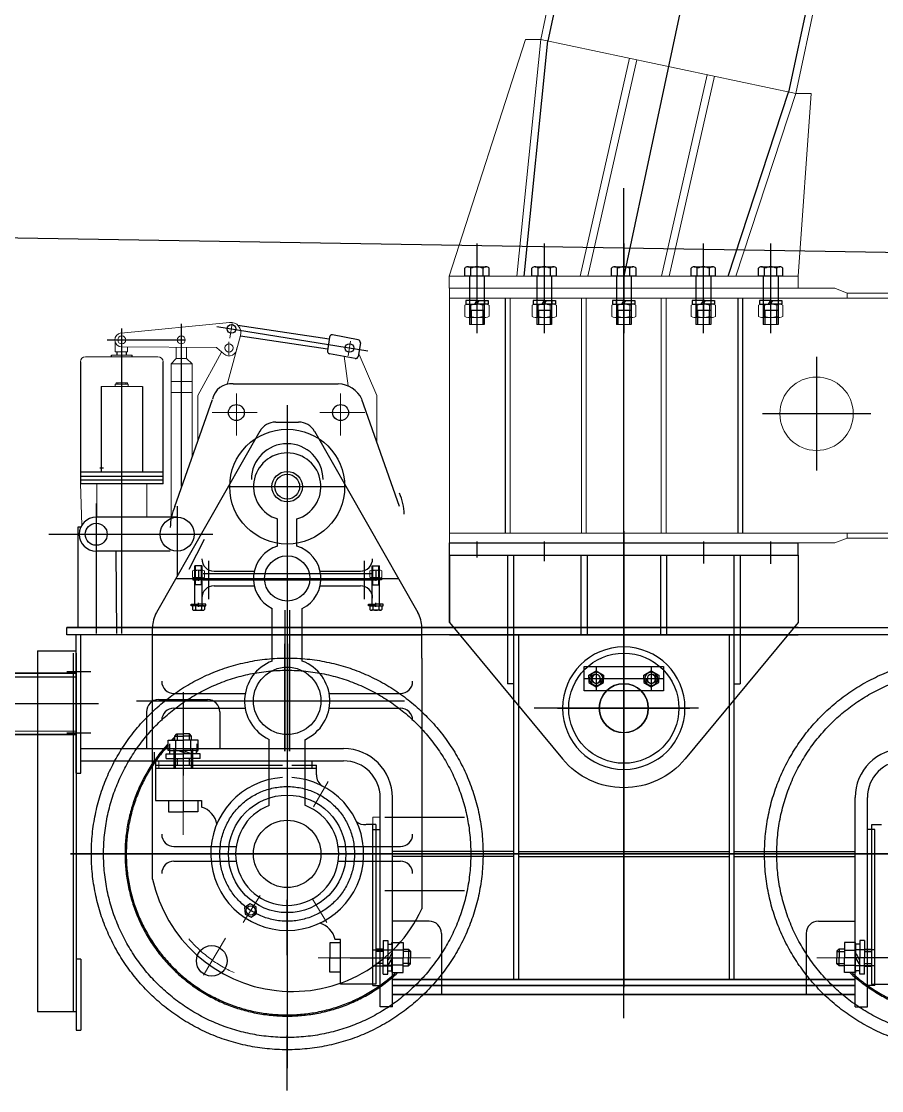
# Model space of a CAD drawing. Extents: x 1767995 to 4174245, y 542814 to 862564.
# Drawn here: x 3076965 to 3078371, y 818361 to 820108 of the extents above; entities that cross this region are included whole.
import ezdxf

# ---------------------------------------------------------------- set-up
doc = ezdxf.new("R2010")
doc.units = 0
doc.header["$LTSCALE"] = 3500
for name, pattern in [('CENTER', [2, 1.25, -0.25, 0.25, -0.25]), ('CENTER2', [1.125, 0.75, -0.125, 0.125, -0.125]), ('DASHDOT', [25.4, 12.7, -6.35, 0, -6.35]), ('DASHED', [0.75, 0.5, -0.25]), ('PHANTOM', [2.5, 1.25, -0.25, 0.25, -0.25, 0.25, -0.25])]:
    doc.linetypes.add(name, pattern=pattern)
for name, color, linetype, lineweight in [('1轮廓实线层', 7, 'Continuous', 30), ('6标注线', 7, 'Continuous', 13), ('CENTER', 1, 'DASHDOT', 15), ('粗实线', 3, 'Continuous', 35)]:
    doc.layers.add(name, color=color, linetype=linetype, lineweight=lineweight)
for name, color, linetype in [('2中心线', 1, 'DASHED'), ('2点划线', 2, 'CENTER2'), ('2细线层', 4, 'Continuous'), ('3中心线层', 1, 'CENTER'), ('4虚线层', 6, 'DASHED'), ('8符号标注层', 31, 'Continuous'), ('9', 7, 'Continuous'), ('9双点划线层', 6, 'PHANTOM'), ('DASH', 3, 'DASHED'), ('dim', 7, 'Continuous'), ('MAINLIN', 7, 'Continuous'), ('PBZ', 7, 'Continuous'), ('PHANTOM', 1, 'PHANTOM'), ('纵_地面线', 30, 'Continuous')]:
    doc.layers.add(name, color=color, linetype=linetype)

# ---------------------------------------------------------------- blocks, each defined once
blk = doc.blocks.new('AA')
for p, q in [((9834.1, -6571.5), (6866.8, -20498.8)), ((10269.6, -6571.5), (7283.5, -20587.4)), ((6841.8, -20498.8), (6717.3, -20885.5)), ((6827.5, -20885.5), (6866.8, -20498.8)), ((6866.8, -20498.8), (6841.8, -20498.8)), ((7283.5, -20587.4), (6866.8, -20498.8)), ((7012, -20529.7), (6931.3, -20885.5)), ((7023.7, -20532.2), (6943.6, -20885.5)), ((7138.6, -20556.6), (7064.1, -20885.5)), ((7150.4, -20559.1), (7076.4, -20885.5)), ((7185.5, -20885.5), (7283.5, -20587.4)), ((7283.5, -20587.4), (7308.5, -20587.4)), ((7308.5, -20587.4), (7287.3, -20885.5)), ((6717.3, -20905.5), (6717.3, -20885.5)), ((6717.3, -20885.5), (7287.3, -20885.5)), ((6717.3, -20885.5), (6827.5, -20885.5)), ((7002.3, -20885.5), (7287.3, -20885.5)), ((7002.3, -20885.5), (7177.3, -20885.5)), ((7287.3, -20885.5), (7287.3, -20905.5)), ((7287.3, -20905.5), (6717.3, -20905.5))]:
    blk.add_line(p, q)
at = {"layer": '3中心线层'}
for p, q in [((10051.9, -6571.5), (7002.3, -20885.5)), ((6762.3, -20832.3), (6762.3, -20978.7)), ((6872.3, -20832.3), (6872.3, -20978.7)), ((7002.3, -20832.3), (7002.3, -20978.7)), ((7132.3, -20832.3), (7132.3, -20978.7)), ((7242.3, -20832.3), (7242.3, -20978.7))]:
    blk.add_line(p, q, dxfattribs=at)
at = {"layer": '4虚线层'}
for p, q in [((9846.4, -6571.5), (6878.5, -20501.3)), ((10257.4, -6571.5), (7271.7, -20584.9)), ((6839.5, -20885.5), (6878.5, -20501.3)), ((7172.9, -20885.5), (7271.7, -20584.9))]:
    blk.add_line(p, q, dxfattribs=at)
blk = doc.blocks.new('AAA')
for p, q in [((3450.8, -24771.8), (4080.8, -24771.8)), ((3450.8, -24771.8), (3450.8, -24787.8)), ((3450.8, -24787.8), (3450.8, -25171.8)), ((12820.8, -24787.8), (3450.8, -24787.8)), ((3541.9, -25171.8), (3541.9, -24787.8)), ((3549.9, -24787.8), (3549.9, -25171.8)), ((3666.6, -24787.8), (3666.6, -25171.8)), ((3674.6, -24787.8), (3674.6, -25171.8)), ((3796.9, -24787.8), (3796.9, -25171.8)), ((3804.9, -24787.8), (3804.9, -25171.8)), ((3921.9, -24787.8), (3921.9, -25171.8)), ((3929.9, -25171.8), (3929.9, -24787.8)), ((4080.8, -24771.8), (4100.8, -24779.8)), ((4100.8, -24779.8), (4100.8, -24787.8)), ((4100.8, -24779.8), (12170.8, -24779.8)), ((3450.8, -25187.8), (3450.8, -25171.8)), ((3450.8, -25171.8), (12820.8, -25171.8)), ((4100.8, -25179.8), (4100.8, -25171.8)), ((3450.8, -25187.8), (4080.8, -25187.8)), ((4080.8, -25187.8), (4100.8, -25179.8)), ((12170.7, -25179.8), (4100.9, -25179.8))]:
    blk.add_line(p, q)
blk.add_circle((4050.8, -24976.7), 60)
at = {"layer": '3中心线层'}
for p, q in [((3735.8, -25319.4), (3735.8, -24608.3)), ((4050.8, -24883.7), (4050.8, -25069.6)), ((4139.3, -24976.7), (3962.2, -24976.7))]:
    blk.add_line(p, q, dxfattribs=at)
at = {"layer": '4虚线层'}
for p, q in [((3541.9, -24787.8), (3541.9, -25171.8)), ((3921.9, -24787.8), (3921.9, -25171.8)), ((3929.9, -24787.8), (3929.9, -25171.8))]:
    blk.add_line(p, q, dxfattribs=at)
blk = doc.blocks.new('*U199')
at = {"layer": '1轮廓实线层'}
for p, q in [((0, 13.1), (-12, 6.2)), ((-12, 6.2), (-12, 0)), ((-12, -6.2), (-12, 0)), ((12, 6.2), (0, 13.1)), ((12, 0), (12, 6.2)), ((12, 0), (12, -6.2)), ((0, -13.1), (-12, -6.2)), ((12, -6.2), (0, -13.1))]:
    blk.add_line(p, q, dxfattribs=at)
blk.add_circle((0, 0), 10.8, dxfattribs=at)
at = {"layer": '3中心线层'}
for p, q in [((-13.7, 0), (14.5, 0)), ((0, 14.7), (0, -14.3))]:
    blk.add_line(p, q, dxfattribs=at)
blk = doc.blocks.new('*U200')
at = {"layer": '1轮廓实线层'}
for p, q in [((0, 13.1), (-12, 6.2)), ((-12, 6.2), (-12, 0)), ((-12, -6.2), (-12, 0)), ((12, 6.2), (0, 13.1)), ((12, 0), (12, 6.2)), ((12, 0), (12, -6.2)), ((0, -13.1), (-12, -6.2)), ((12, -6.2), (0, -13.1))]:
    blk.add_line(p, q, dxfattribs=at)
blk.add_circle((0, 0), 10.8, dxfattribs=at)
at = {"layer": '3中心线层'}
for p, q in [((-13.7, 0), (14.5, 0)), ((0, 14.7), (0, -14.3))]:
    blk.add_line(p, q, dxfattribs=at)
blk = doc.blocks.new('R3R34R')
at = {"layer": '1轮廓实线层'}
blk.add_line((3513.8, 6125.8), (3513.8, 6225.8), dxfattribs=at)
at = {"layer": '3中心线层'}
for p, q in [((3697.9, 6255.8), (3653.6, 6255.8)), ((3477.4, 6175.8), (3906.8, 6175.8)), ((3697.9, 6095.8), (3653.6, 6095.8))]:
    blk.add_line(p, q, dxfattribs=at)
at = {"layer": '4虚线层'}
for p, q in [((3663.8, 6220), (3513.8, 6220)), ((3663.8, 6131.6), (3513.8, 6131.5))]:
    blk.add_line(p, q, dxfattribs=at)
at = {"layer": '9'}
for p, q in [((3728.2, 6244.1), (3716.5, 6255.8)), ((3716.5, 6095.8), (3716.5, 6255.8)), ((3728.2, 6244.1), (3739.9, 6255.8)), ((3739.9, 6095.8), (3739.9, 6255.8)), ((3778.2, 6244.1), (3766.5, 6255.8)), ((3766.5, 6095.8), (3766.5, 6255.8)), ((3778.2, 6244.1), (3789.9, 6255.8)), ((3789.9, 6095.8), (3789.9, 6255.8)), ((3828.2, 6244.1), (3816.5, 6255.8)), ((3816.5, 6095.8), (3816.5, 6255.8)), ((3828.2, 6244.1), (3839.9, 6255.8)), ((3839.9, 6095.8), (3839.9, 6255.8)), ((3876.8, 6095.8), (3876.8, 6255.8)), ((3728.2, 6107.5), (3728.2, 6244.1)), ((3778.2, 6107.5), (3778.2, 6244.1)), ((3828.2, 6107.5), (3828.2, 6244.1)), ((3728.2, 6107.5), (3716.5, 6095.8)), ((3728.2, 6107.5), (3739.9, 6095.8)), ((3778.2, 6107.5), (3766.5, 6095.8)), ((3778.2, 6107.5), (3789.9, 6095.8)), ((3828.2, 6107.5), (3816.5, 6095.8)), ((3828.2, 6107.5), (3839.9, 6095.8))]:
    blk.add_line(p, q, dxfattribs=at)
for centre in [(3879.8, 6243.8), (3879.8, 6209.8), (3879.8, 6175.8), (3879.8, 6141.8), (3879.8, 6107.8)]:
    blk.add_arc(centre, 8, 270, 90, dxfattribs=at)
at = {"layer": '粗实线'}
for p, q in [((3687.8, 6275.8), (3663.8, 6275.8)), ((3663.8, 6075.8), (3663.8, 6275.8)), ((3675.8, 6075.8), (3675.8, 6275.8)), ((3687.8, 6075.8), (3687.8, 6275.8)), ((3687.8, 6255.8), (3716.5, 6255.8)), ((3739.9, 6255.8), (3766.5, 6255.8)), ((3789.9, 6255.8), (3816.5, 6255.8)), ((3839.9, 6255.8), (3876.8, 6255.8)), ((3879.8, 6252.8), (3876.8, 6255.8)), ((3879.8, 6098.8), (3879.8, 6252.8)), ((3513.8, 6225.8), (3663.8, 6225.8)), ((3513.8, 6125.8), (3663.8, 6125.8)), ((3879.8, 6098.8), (3876.8, 6095.8)), ((3687.8, 6095.8), (3716.5, 6095.8)), ((3739.9, 6095.8), (3766.5, 6095.8)), ((3789.9, 6095.8), (3816.5, 6095.8)), ((3839.9, 6095.8), (3876.8, 6095.8)), ((3687.8, 6075.8), (3663.8, 6075.8))]:
    blk.add_line(p, q, dxfattribs=at)
blk = doc.blocks.new('45TG54T')
for p, q in [((7658, 8504.1), (5954, 8504.1)), ((6310, 8504.1), (6310, 8318.1)), ((6318, 8504.1), (6318, 8318.1)), ((7410, 8504.1), (7410, 8318.1)), ((7418, 8504.1), (7418, 8318.1)), ((6104, 8398.1), (6184, 8398.1)), ((7624, 8398.1), (7544, 8398.1)), ((6084, 8378.1), (6084, 8318.1)), ((6204, 8378.1), (6204, 8318.1)), ((7524, 8378.1), (7524, 8318.1)), ((7644, 8378.1), (7644, 8318.1)), ((5977, 8318.1), (6406, 8318.1)), ((7658, 8318.1), (7322, 8318.1)), ((5977, 8298.1), (6406, 8298.1)), ((6354, 8298.1), (6354, 8286.1)), ((7658, 8298.1), (7322, 8298.1)), ((7374, 8298.1), (7374, 8286.1)), ((6099, 8286.1), (6354, 8286.1)), ((7629, 8286.1), (7374, 8286.1)), ((5969, 8278.1), (5977, 8278.1)), ((7674, 8278.1), (7658, 8278.1)), ((6466, 7896.1), (6466, 8238.1)), ((6486, 7896.1), (6486, 8238.1)), ((7242, 7896.1), (7242, 8238.1)), ((7262, 7896.1), (7262, 8238.1)), ((6454, 7931.1), (6454, 8186.1)), ((6454, 8186.1), (6466, 8186.1)), ((7274, 8186.1), (7262, 8186.1)), ((7274, 7931.1), (7274, 8186.1)), ((6546, 8036.1), (6486, 8036.1)), ((7044, 8049.1), (7044, 8041.1)), ((7182, 8036.1), (7242, 8036.1)), ((6566, 8016.1), (6566, 7916.1)), ((7162, 8016.1), (7162, 7916.1)), ((6454, 7931.1), (6466, 7931.1)), ((7274, 7931.1), (7262, 7931.1)), ((6486, 7896.1), (6466, 7896.1)), ((7242, 7896.1), (7262, 7896.1))]:
    blk.add_line(p, q)
for centre, radius, start, end in [((6104, 8378.1), 20, 90, 180), ((6184, 8378.1), 20, 0, 90), ((7544, 8378.1), 20, 90, 180), ((7624, 8378.1), 20, 0, 90), ((6406, 8238.1), 80, 0, 90), ((7322, 8238.1), 80, 90, 180), ((6406, 8238.1), 60, 0, 90), ((7322, 8238.1), 60, 90, 180), ((6546, 8016.1), 20, 0, 90), ((7182, 8016.1), 20, 90, 180)]:
    blk.add_arc(centre, radius, start, end)
at = {"layer": '1轮廓实线层'}
for p, q in [((7658, 8606.1), (7674, 8606.1)), ((5954, 8504.1), (5954, 8516.1)), ((6099, 8298.1), (6099, 8286.1)), ((6354, 8298.1), (6354, 8286.1)), ((7374, 8298.1), (7374, 8286.1)), ((7629, 8298.1), (7629, 8286.1)), ((6486, 7916.1), (7242, 7916.1))]:
    blk.add_line(p, q, dxfattribs=at)
for radius in [90, 40]:
    blk.add_circle((6864, 8384.1), radius, dxfattribs=at)
at = {"layer": '2中心线', "linetype": 'DASHED', "ltscale": 0.5}
for p, q in [((6144, 8409.9), (6144, 8274.3)), ((7584, 8410.4), (7584, 8274.3)), ((6417.1, 7976.1), (6503.9, 7976.1)), ((7310.8, 7976.1), (7224, 7976.1))]:
    blk.add_line(p, q, dxfattribs=at)
at = {"layer": '3中心线层'}
for p, q in [((6864, 7877.5), (6864, 8595.5)), ((7686.1, 8571.1), (7643.9, 8571.1)), ((6314, 8544.1), (6314, 7795.8)), ((7414, 8541.6), (7414, 7795.8)), ((7678.4, 8471.1), (7650.6, 8471.1)), ((5959.7, 8146.1), (7768.2, 8146.1))]:
    blk.add_line(p, q, dxfattribs=at)
at = {"layer": '3中心线层', "color": 0, "linetype": 'ByBlock'}
for p, q in [((7538, 8536.1), (7648, 8596.1)), ((7658, 8596.1), (7648, 8596.1)), ((7538, 8516.1), (7538, 8536.1))]:
    blk.add_line(p, q, dxfattribs=at)
at = {"layer": '3中心线层', "ltscale": 0.5}
blk.add_line((6755.9, 8384.1), (6972, 8384.1), dxfattribs=at)
at = {"layer": '4虚线层', "ltscale": 0.5}
for p, q in [((6684, 8504.1), (6684, 7941.1)), ((6692, 8504.1), (6692, 7941.1)), ((7036, 8504.1), (7036, 7941.1)), ((7044, 8504.1), (7044, 7941.1)), ((7568.5, 8318.1), (7568.5, 8286.1)), ((7599.5, 8318.1), (7599.5, 8286.1)), ((6692, 8150.1), (7036, 8150.1)), ((6692, 8142.1), (7036, 8142.1)), ((6454, 7989.1), (6486, 7989.1)), ((7274, 7989.1), (7242, 7989.1)), ((6454, 7963.1), (6486, 7963.1)), ((7274, 7963.1), (7242, 7963.1)), ((6486, 7941.1), (7242, 7941.1)), ((6486, 7931.1), (7242, 7931.1))]:
    blk.add_line(p, q, dxfattribs=at)
at = {"layer": '4虚线层'}
for p, q in [((6128.5, 8318.1), (6128.5, 8286.1)), ((6159.5, 8318.1), (6159.5, 8286.1))]:
    blk.add_line(p, q, dxfattribs=at)
at = {"layer": '9双点划线层'}
for centre, radius in [((6314, 8146.1), 320), ((7414, 8146.1), 320), ((6314, 8146.1), 300), ((7414, 8146.1), 300)]:
    blk.add_circle(centre, radius, dxfattribs=at)
at = {"layer": 'PBZ', "linetype": 'Continuous'}
for p, q in [((7658, 8278.1), (7658, 8606.1)), ((7674, 8278.1), (7674, 8606.1)), ((5954, 8516.1), (7658, 8516.1)), ((5969, 8278.1), (5969, 8504.1)), ((5977, 8278.1), (5977, 8504.1)), ((6684, 8150.1), (6486, 8150.1)), ((6684, 8142.1), (6486, 8142.1)), ((7044, 8150.1), (7242, 8150.1)), ((7044, 8142.1), (7242, 8142.1))]:
    blk.add_line(p, q, dxfattribs=at)
blk = doc.blocks.new('4TR3T')
at = {"layer": '1轮廓实线层'}
for p, q in [((-1598, 6920.1), (-2168, 6920.1)), ((-1598, 6900.1), (-2168, 6900.1)), ((-1598, 6900.1), (-1598, 6790.1)), ((-2168, 6790.1), (-1983.1, 6567.1)), ((-1598, 6790.1), (-1782.9, 6567.1)), ((-1943, 6770.1), (-1953, 6770.1)), ((-1823, 6770.1), (-1813, 6770.1)), ((-2063, 6690.1), (-2073, 6690.1)), ((-1703, 6690.1), (-1693, 6690.1))]:
    blk.add_line(p, q, dxfattribs=at)
for centre, radius in [((-1883, 6650.1), 100), ((-1928, 6698.1), 7), ((-1838, 6698.1), 7)]:
    blk.add_circle(centre, radius, dxfattribs=at)
blk.add_arc((-1883, 6650.1), 130, 219.6706, 320.3294, dxfattribs=at)
at = {"layer": '2细线层'}
for centre, start, end in [((-1928, 6698.1), 90, 0), ((-1838, 6698.1), 180, 90)]:
    blk.add_arc(centre, 8, start, end, dxfattribs=at)
at = {"layer": '3中心线层'}
for p, q in [((-1883, 6939.5), (-1883, 6508.5)), ((-2123, 6922.6), (-2123, 6886)), ((-2013, 6922.6), (-2013, 6886.5)), ((-1753, 6922.6), (-1753, 6890.1)), ((-1643, 6922.6), (-1643, 6896.1)), ((-1928, 6712.1), (-1928, 6684.1)), ((-1838, 6712.1), (-1838, 6684.1)), ((-1942, 6698.1), (-1914, 6698.1)), ((-1852, 6698.1), (-1824, 6698.1)), ((-2005.2, 6650.1), (-1736.6, 6650.1))]:
    blk.add_line(p, q, dxfattribs=at)
at = {"layer": 'PBZ', "linetype": 'Continuous'}
for p, q in [((-2168, 6900.1), (-2168, 6920.1)), ((-1598, 6790.1), (-1598, 6920.1)), ((-2168, 6900.1), (-2168, 6790.1)), ((-2073, 6900.1), (-2073, 6690.1)), ((-2063, 6900.1), (-2063, 6690.1)), ((-1953, 6900.1), (-1953, 6770.1)), ((-1943, 6900.1), (-1943, 6770.1)), ((-1823, 6900.1), (-1823, 6770.1)), ((-1813, 6900.1), (-1813, 6770.1)), ((-1703, 6900.1), (-1703, 6690.1)), ((-1693, 6900.1), (-1693, 6690.1))]:
    blk.add_line(p, q, dxfattribs=at)
blk.add_circle((-1883, 6650.1), 40, dxfattribs=at)
blk = doc.blocks.new('A$C8d28a030')
for p, q in [((110.6, 620.4), (110.6, 602.2)), ((112.1, 628), (112.1, 625)), ((145.2, 622), (115.6, 622)), ((120.5, 620.4), (120.5, 602.2)), ((140.3, 620.4), (140.3, 602.2)), ((150.2, 602.2), (150.2, 620.4)), ((220.6, 620.4), (220.6, 602.2)), ((222.1, 628), (222.1, 625)), ((255.2, 622), (225.6, 622)), ((230.5, 620.4), (230.5, 602.2)), ((250.3, 620.4), (250.3, 602.2)), ((260.2, 602.2), (260.2, 620.4)), ((350.6, 620.4), (350.6, 602.2)), ((352.1, 628), (352.1, 625)), ((385.2, 622), (355.6, 622)), ((360.5, 620.4), (360.5, 602.2)), ((380.3, 620.4), (380.3, 602.2)), ((390.2, 602.2), (390.2, 620.4)), ((480.6, 620.4), (480.6, 602.2)), ((482.1, 628), (482.1, 625)), ((515.2, 622), (485.6, 622)), ((490.5, 620.4), (490.5, 602.2)), ((510.3, 620.4), (510.3, 602.2)), ((520.2, 602.2), (520.2, 620.4)), ((590.6, 620.4), (590.6, 602.2)), ((592.1, 628), (592.1, 625)), ((625.2, 622), (595.6, 622)), ((600.5, 620.4), (600.5, 602.2)), ((620.3, 620.4), (620.3, 602.2)), ((630.2, 602.2), (630.2, 620.4)), ((115.6, 600.5), (145.2, 600.5)), ((225.6, 600.5), (255.2, 600.5)), ((355.6, 600.5), (385.2, 600.5)), ((485.6, 600.5), (515.2, 600.5)), ((595.6, 600.5), (625.2, 600.5)), ((-451.1, 575), (-273.8, 592.4)), ((118.4, 589), (142.4, 589)), ((228.4, 589), (252.4, 589)), ((358.4, 589), (382.4, 589)), ((488.4, 589), (512.4, 589)), ((598.4, 589), (622.4, 589)), ((-460.8, 560.4), (-460.8, 544.4)), ((-255.8, 570.7), (-277.7, 491)), ((-460.8, 544.4), (-440.5, 544.4)), ((-450, 552.3), (-295.9, 551.2)), ((-440.5, 544.4), (-440.5, 552.2)), ((-361.2, 551.8), (-361.2, 533.3)), ((-344.3, 551.7), (-344.3, 533.3)), ((-325.8, 473.1), (-286.8, 543.9)), ((-283.1, 540.8), (-294.8, 550.8)), ((-509, 536.1), (-390.8, 536.1)), ((-466.8, 538.9), (-433, 538.9)), ((-361.2, 533.3), (-369.4, 524.9)), ((-369.4, 524.9), (-335, 524.9)), ((-369.4, 524.9), (-369.4, 271.3)), ((-361.2, 533.3), (-344.3, 533.3)), ((-344.3, 533.3), (-335, 524.9)), ((-335, 524.9), (-335, 371.8)), ((-86.4, 537.4), (-80.2, 488.5)), ((-33.4, 473.1), (-62.2, 540.1)), ((-460.7, 491.2), (-449.9, 491.2)), ((-460.7, 487.4), (-460.7, 491.2)), ((-459.1, 491.2), (-459.1, 493.8)), ((-459.1, 493.8), (-449.9, 493.8)), ((-456.4, 493.8), (-456.4, 491.2)), ((-440.8, 493.8), (-449.9, 493.8)), ((-439.2, 491.2), (-449.9, 491.2)), ((-443.4, 493.8), (-443.4, 491.2)), ((-440.8, 491.2), (-440.8, 493.8)), ((-439.2, 487.4), (-439.2, 491.2)), ((-369.4, 495.8), (-335, 495.8)), ((-483.5, 487.4), (-449.9, 487.4)), ((-416.3, 487.4), (-449.9, 487.4)), ((-369.4, 477.7), (-335, 477.7)), ((-325.8, 397.9), (-325.8, 473.1)), ((-33.4, 397.9), (-33.4, 473.1)), ((-517.5, 329.4), (-515, 261.2)), ((-490.9, 329.4), (-490.9, 273.9)), ((-408.9, 329.4), (-408.9, 273.9)), ((-334.5, 176.2), (-334.5, 186.5)), ((-332.1, 187.4), (-317.2, 187.4)), ((-317.2, 175.2), (-332.1, 175.2)), ((-329.6, 186.5), (-329.6, 176.2)), ((-319.7, 186.5), (-319.7, 176.2)), ((-314.7, 186.5), (-314.7, 176.2)), ((-44.5, 186.5), (-44.5, 176.2)), ((-27.2, 187.4), (-42.1, 187.4)), ((-42.1, 175.2), (-27.2, 175.2)), ((-39.6, 186.5), (-39.6, 176.2)), ((-29.7, 186.5), (-29.7, 176.2)), ((-24.7, 176.2), (-24.7, 186.5)), ((-539.6, 82), (-399.6, 82)), ((40.4, 82), (85.4, 82)), ((-389.6, -124), (-389.6, -136)), ((-524.6, -144), (-516.6, -144)), ((768.4, -526), (768.4, -188)), ((-39.6, -486), (-39.6, -216)), ((-39.6, -216), (-27.6, -216)), ((752.4, -526), (768.4, -526))]:
    blk.add_line(p, q)
for centre, radius in [((-449.9, 563.7), 6.57), ((-352.7, 563.7), 6.57), ((-274.7, 550.6), 6.76)]:
    blk.add_circle(centre, radius)
for centre, radius, start, end in [((115.6, 613.7), 8.38, 53.8705, 126.1295), ((130.4, 590.9), 31.1, 71.475, 108.525), ((145.2, 613.7), 8.38, 53.8705, 126.1295), ((225.6, 613.7), 8.38, 53.8705, 126.1295), ((240.4, 590.9), 31.1, 71.475, 108.525), ((255.2, 613.7), 8.38, 53.8705, 126.1295), ((355.6, 613.7), 8.38, 53.8705, 126.1295), ((370.4, 590.9), 31.1, 71.475, 108.525), ((385.2, 613.7), 8.38, 53.8705, 126.1295), ((485.6, 613.7), 8.38, 53.8705, 126.1295), ((500.4, 590.9), 31.1, 71.475, 108.525), ((515.2, 613.7), 8.38, 53.8705, 126.1295), ((595.6, 613.7), 8.38, 53.8705, 126.1295), ((610.4, 590.9), 31.1, 71.475, 108.525), ((625.2, 613.7), 8.38, 53.8705, 126.1295), ((115.6, 608.9), 8.38, 233.8705, 306.1295), ((130.4, 631.7), 31.1, 251.475, 288.525), ((145.2, 608.9), 8.38, 233.8705, 306.1295), ((225.6, 608.9), 8.38, 233.8705, 306.1295), ((240.4, 631.7), 31.1, 251.475, 288.525), ((255.2, 608.9), 8.38, 233.8705, 306.1295), ((355.6, 608.9), 8.38, 233.8705, 306.1295), ((370.4, 631.7), 31.1, 251.475, 288.525), ((385.2, 608.9), 8.38, 233.8705, 306.1295), ((485.6, 608.9), 8.38, 233.8705, 306.1295), ((500.4, 631.7), 31.1, 251.475, 288.525), ((515.2, 608.9), 8.38, 233.8705, 306.1295), ((595.6, 608.9), 8.38, 233.8705, 306.1295), ((610.4, 631.7), 31.1, 251.475, 288.525), ((625.2, 608.9), 8.38, 233.8705, 306.1295), ((-272, 575.6), 16.9, 343.1729, 96.0807), ((-449.9, 563.7), 11.4, 96.0807, 269.566), ((-295.9, 549.5), 1.69, 49.3587, 89.566), ((-274.7, 550.6), 12.9, 229.3587, 1.0982), ((-509, 527.7), 8.45, 90, 180), ((-390.8, 527.7), 8.45, 0, 90), ((-332.1, 183.6), 3.82, 49.5155, 130.4845), ((-332.1, 179.1), 3.82, 229.5155, 310.4845), ((-324.6, 173.5), 13.9, 69.1059, 110.8941), ((-324.6, 189.2), 13.9, 249.1059, 290.8941), ((-317.2, 183.6), 3.82, 49.5155, 130.4845), ((-317.2, 179.1), 3.82, 229.5155, 310.4845), ((-42.1, 183.6), 3.82, 49.5155, 130.4845), ((-42.1, 179.1), 3.82, 229.5155, 310.4845), ((-34.6, 173.5), 13.9, 69.1059, 110.8941), ((-34.6, 189.2), 13.9, 249.1059, 290.8941), ((-27.2, 183.6), 3.82, 49.5155, 130.4845), ((-27.2, 179.1), 3.82, 229.5155, 310.4845)]:
    blk.add_arc(centre, radius, start, end)
at = {"layer": '1轮廓实线层'}
for p, q in [((115.4, 683), (130.4, 683)), ((130.4, 683), (145.4, 683)), ((225.4, 683), (240.4, 683)), ((240.4, 683), (255.4, 683)), ((355.4, 683), (370.4, 683)), ((370.4, 683), (385.4, 683)), ((485.4, 683), (500.4, 683)), ((500.4, 683), (515.4, 683)), ((595.4, 683), (610.4, 683)), ((610.4, 683), (625.4, 683)), ((110.4, 668), (110.4, 680.8)), ((150.4, 668), (110.4, 668)), ((118.4, 668), (118.4, 589)), ((120.4, 668), (120.4, 680.8)), ((140.4, 668), (140.4, 680.8)), ((142.4, 668), (142.4, 589)), ((150.4, 668), (150.4, 680.8)), ((220.4, 668), (220.4, 680.8)), ((260.4, 668), (220.4, 668)), ((228.4, 668), (228.4, 589)), ((230.4, 668), (230.4, 680.8)), ((250.4, 668), (250.4, 680.8)), ((252.4, 668), (252.4, 589)), ((260.4, 668), (260.4, 680.8)), ((350.4, 668), (350.4, 680.8)), ((390.4, 668), (350.4, 668)), ((358.4, 668), (358.4, 589)), ((360.4, 668), (360.4, 680.8)), ((380.4, 668), (380.4, 680.8)), ((382.4, 668), (382.4, 589)), ((390.4, 668), (390.4, 680.8)), ((480.4, 668), (480.4, 680.8)), ((520.4, 668), (480.4, 668)), ((488.4, 668), (488.4, 589)), ((490.4, 668), (490.4, 680.8)), ((510.4, 668), (510.4, 680.8)), ((512.4, 668), (512.4, 589)), ((520.4, 668), (520.4, 680.8)), ((590.4, 668), (590.4, 680.8)), ((630.4, 668), (590.4, 668)), ((598.4, 668), (598.4, 589)), ((600.4, 668), (600.4, 680.8)), ((620.4, 668), (620.4, 680.8)), ((622.4, 668), (622.4, 589)), ((630.4, 668), (630.4, 680.8)), ((112.1, 628), (112.1, 622)), ((130.4, 628), (112.1, 628)), ((112.1, 622), (130.1, 622)), ((142.4, 612), (118.4, 612)), ((130.4, 628), (126.5, 622)), ((130.1, 622), (134, 628)), ((148.6, 622), (130.1, 622)), ((130.4, 628), (148.6, 628)), ((148.6, 628), (148.6, 622)), ((222.1, 628), (222.1, 622)), ((240.4, 628), (222.1, 628)), ((222.1, 622), (240.1, 622)), ((252.4, 612), (228.4, 612)), ((240.4, 628), (236.5, 622)), ((240.1, 622), (244, 628)), ((258.6, 622), (240.1, 622)), ((240.4, 628), (258.6, 628)), ((258.6, 628), (258.6, 622)), ((352.1, 628), (352.1, 622)), ((370.4, 628), (352.1, 628)), ((352.1, 622), (370.1, 622)), ((382.4, 612), (358.4, 612)), ((370.4, 628), (366.5, 622)), ((370.1, 622), (374, 628)), ((388.6, 622), (370.1, 622)), ((370.4, 628), (388.6, 628)), ((388.6, 628), (388.6, 622)), ((482.1, 628), (482.1, 622)), ((500.4, 628), (482.1, 628)), ((482.1, 622), (500.1, 622)), ((512.4, 612), (488.4, 612)), ((500.4, 628), (496.5, 622)), ((500.1, 622), (504, 628)), ((518.6, 622), (500.1, 622)), ((500.4, 628), (518.6, 628)), ((518.6, 628), (518.6, 622)), ((592.1, 628), (592.1, 622)), ((610.4, 628), (592.1, 628)), ((592.1, 622), (610.1, 622)), ((622.4, 612), (598.4, 612)), ((610.4, 628), (606.5, 622)), ((610.1, 622), (614, 628)), ((628.6, 622), (610.1, 622)), ((610.4, 628), (628.6, 628)), ((628.6, 628), (628.6, 622)), ((-198.3, 429.5), (-161, 429.5)), ((-224.3, 414.4), (-393.1, 118.4)), ((-134.9, 414.4), (33.8, 118.4)), ((-195.2, 226.9), (-195.2, 271.2)), ((-164, 226.9), (-164, 271.2)), ((-339.6, 189), (-314.8, 238.4)), ((-330.6, 129.5), (-330.6, 194.5)), ((-318.6, 194.5), (-330.6, 194.5)), ((-318.6, 129.5), (-318.6, 194.5)), ((-40.6, 129.5), (-40.6, 194.5)), ((-40.6, 194.5), (-28.6, 194.5)), ((-28.6, 129.5), (-28.6, 194.5)), ((-334, 175.2), (-334, 172)), ((-324.6, 175.2), (-334, 175.2)), ((-324.6, 172), (-326.5, 175.2)), ((-324.6, 175.2), (-322.8, 172)), ((-324.6, 175.2), (-315.3, 175.2)), ((-317.1, 182), (-42.1, 182)), ((-315.3, 175.2), (-315.3, 172)), ((-299.2, 186), (-233.4, 186)), ((-125.8, 186), (-60, 186)), ((-44, 175.2), (-44, 172)), ((-34.6, 175.2), (-44, 175.2)), ((-34.6, 175.2), (-36.5, 172)), ((-34.6, 172), (-32.8, 175.2)), ((-34.6, 175.2), (-25.3, 175.2)), ((-25.3, 175.2), (-25.3, 172)), ((-334, 172), (-324.6, 172)), ((-318.6, 163.5), (-330.6, 163.5)), ((-315.3, 172), (-324.6, 172)), ((-317.1, 172), (-42.1, 172)), ((-299.2, 162), (-233.4, 162)), ((-125.8, 162), (-60, 162)), ((-44, 172), (-34.6, 172)), ((-40.6, 163.5), (-28.6, 163.5)), ((-25.3, 172), (-34.6, 172)), ((-336.6, 132), (-324.6, 132)), ((-336.6, 129.5), (-336.6, 132)), ((-324.6, 129.5), (-336.6, 129.5)), ((-334.5, 129.5), (-334.5, 123.2)), ((-314.7, 129.5), (-334.5, 129.5)), ((-329.6, 129.5), (-329.6, 123.2)), ((-312.6, 132), (-324.6, 132)), ((-324.6, 129.5), (-312.6, 129.5)), ((-319.7, 129.5), (-319.7, 123.2)), ((-314.7, 129.5), (-314.7, 123.2)), ((-312.6, 129.5), (-312.6, 132)), ((-204.3, 39.1), (-204.3, 124.8)), ((-154.9, 39.1), (-154.9, 124.8)), ((-46.6, 129.5), (-46.6, 132)), ((-46.6, 132), (-34.6, 132)), ((-34.6, 129.5), (-46.6, 129.5)), ((-44.5, 129.5), (-24.7, 129.5)), ((-44.5, 129.5), (-44.5, 123.2)), ((-39.6, 129.5), (-39.6, 123.2)), ((-22.6, 132), (-34.6, 132)), ((-34.6, 129.5), (-22.6, 129.5)), ((-29.7, 129.5), (-29.7, 123.2)), ((-24.7, 129.5), (-24.7, 123.2)), ((-22.6, 129.5), (-22.6, 132)), ((-332.1, 122), (-324.6, 122)), ((-324.6, 122), (-317.2, 122)), ((-34.6, 122), (-42.1, 122)), ((-27.2, 122), (-34.6, 122)), ((-399.6, -317.5), (-399.6, 93.7)), ((40.4, 44), (40.4, 93.7)), ((40.4, 44), (40.4, -366)), ((305.4, -9.8), (305.4, 30.2)), ((305.4, 30.2), (435.4, 30.2)), ((435.4, 30.2), (435.4, -9.8)), ((-364.6, -14), (-248.2, -14)), ((-111, -14), (5.4, -14)), ((435.4, -9.8), (305.4, -9.8)), ((-364.6, -38), (-248.2, -38)), ((-111, -38), (5.4, -38)), ((-209.3, -197.2), (-209.3, -88.9)), ((-150, -197.2), (-150, -88.9)), ((-364.6, -264), (-262.9, -264)), ((-96.3, -264), (5.4, -264)), ((-364.6, -288), (-262.9, -288)), ((-96.3, -288), (5.4, -288)), ((-516.6, -448), (-524.6, -448)), ((748.4, -506), (-7.6, -506))]:
    blk.add_line(p, q, dxfattribs=at)
for centre, radius in [((-179.6, 324), 93.9), ((-179.6, 324), 24.9), ((-179.6, 324), 20.3), ((-179.6, 174), 37), ((-179.6, -26), 55.1), ((-179.6, -276), 55.1)]:
    blk.add_circle(centre, radius, dxfattribs=at)
for centre, radius, start, end in [((115.4, 676.4), 6.68, 41.5231, 138.4769), ((130.4, 659.7), 23.3, 64.627, 115.373), ((145.4, 676.4), 6.68, 41.5231, 138.4769), ((225.4, 676.4), 6.68, 41.5231, 138.4769), ((240.4, 659.7), 23.3, 64.627, 115.373), ((255.4, 676.4), 6.68, 41.5231, 138.4769), ((355.4, 676.4), 6.68, 41.5231, 138.4769), ((370.4, 659.7), 23.3, 64.627, 115.373), ((385.4, 676.4), 6.68, 41.5231, 138.4769), ((485.4, 676.4), 6.68, 41.5231, 138.4769), ((500.4, 659.7), 23.3, 64.627, 115.373), ((515.4, 676.4), 6.68, 41.5231, 138.4769), ((595.4, 676.4), 6.68, 41.5231, 138.4769), ((610.4, 659.7), 23.3, 64.627, 115.373), ((625.4, 676.4), 6.68, 41.5231, 138.4769), ((-198.3, 399.5), 30, 90, 150.3115), ((-161, 399.5), 30, 29.6885, 90), ((-179.6, 324), 55.1, 286.4631, 253.5369), ((-179.6, 174), 55.1, 106.4631, 243.3744), ((-179.6, 174), 55.1, 296.6256, 73.5369), ((-299.2, 206), 20, 180, 270), ((-60, 206), 20, 270, 0), ((-299.2, 142), 20, 90, 180), ((-60, 142), 20, 0, 90), ((-332.1, 125.3), 3.3, 221.2209, 318.7791), ((-324.6, 133.6), 11.5, 244.4539, 295.5461), ((-317.2, 125.3), 3.3, 221.2209, 318.7791), ((-42.1, 125.3), 3.3, 221.2209, 318.7791), ((-34.6, 133.6), 11.5, 244.4539, 295.5461), ((-27.2, 125.3), 3.3, 221.2209, 318.7791), ((-349.6, 93.7), 50, 150.3115, 180), ((-9.6, 93.7), 50, 0, 29.6885), ((-179.6, -26), 69.6, 110.7724, 244.7954), ((-179.6, -26), 69.6, 295.2046, 69.2276), ((-364.6, 6), 20, 180, 270), ((5.4, 6), 20, 270, 0), ((-364.6, -58), 20, 90, 180), ((5.4, -58), 20, 0, 90), ((-179.6, -276), 84.2, 110.6247, 69.3753), ((-364.6, -244), 20, 180, 270), ((5.4, -244), 20, 270, 0), ((-364.6, -308), 20, 90, 180), ((5.4, -308), 20, 0, 90), ((-171.4, -267.1), 233.7, 192.4473, 334.9809)]:
    blk.add_arc(centre, radius, start, end, dxfattribs=at)
at = {"layer": '2中心线', "linetype": 'DASHED', "ltscale": 0.5}
for p, q in [((370.4, 204), (370.4, -494)), ((-20, -216), (110, -216)), ((-20, -336), (110, -336)), ((-76.5, -446), (10.3, -446)), ((817.2, -446), (730.4, -446))]:
    blk.add_line(p, q, dxfattribs=at)
at = {"layer": '2点划线', "ltscale": 0.5}
for p, q in [((-449.9, 84), (-449.9, 582.4)), ((-352.7, 589.9), (-352.7, 324)), ((-294.6, 585.5), (-47.8, 545.8)), ((-473.6, 563.7), (-346.2, 563.7)), ((-491.7, 296.3), (-491.7, 84)), ((-359.4, 292), (-359.4, 177.4)), ((-568.9, 246.2), (-301.1, 246.2))]:
    blk.add_line(p, q, dxfattribs=at)
at = {"layer": '2细线层'}
for p, q in [((120.8, 612), (120.8, 589)), ((140, 612), (140, 589)), ((230.8, 612), (230.8, 589)), ((250, 612), (250, 589)), ((360.8, 612), (360.8, 589)), ((380, 612), (380, 589)), ((490.8, 612), (490.8, 589)), ((510, 612), (510, 589)), ((600.8, 612), (600.8, 589)), ((620, 612), (620, 589)), ((-329.4, 163.5), (-329.4, 194.5)), ((-319.8, 163.5), (-319.8, 194.5)), ((-39.4, 163.5), (-39.4, 194.5)), ((-29.8, 163.5), (-29.8, 194.5))]:
    blk.add_line(p, q, dxfattribs=at)
at = {"layer": '3中心线层'}
for p, q in [((130.4, 630.1), (130.4, 620)), ((240.4, 630.1), (240.4, 620)), ((370.4, 630.1), (370.4, 620)), ((500.4, 630.1), (500.4, 620)), ((610.4, 630.1), (610.4, 620)), ((130.4, 622), (130.4, 600.5)), ((240.4, 622), (240.4, 600.5)), ((370.4, 622), (370.4, 600.5)), ((500.4, 622), (500.4, 600.5)), ((610.4, 622), (610.4, 600.5)), ((-324.6, 187.4), (-324.6, 175.2)), ((-324.6, 177.3), (-324.6, 170)), ((-34.6, 187.4), (-34.6, 175.2)), ((-34.6, 177.3), (-34.6, 170)), ((370.4, -544.6), (370.4, 173.4)), ((-324.6, 127.5), (-324.6, 133.9)), ((-34.6, 127.5), (-34.6, 133.9)), ((-179.6, 119.6), (-179.6, -626.3)), ((-539.5, 22), (-500.7, 22)), ((325.4, 30.2), (325.4, -9.8)), ((415.4, 30.2), (415.4, -9.8)), ((435.4, 10.2), (305.4, 10.2)), ((-539.5, -78), (-500.7, -78)), ((1274.6, -276), (-533.8, -276))]:
    blk.add_line(p, q, dxfattribs=at)
at = {"layer": '3中心线层', "ltscale": 0.1}
for p, q in [((-179.6, 457.3), (-179.6, -535.3)), ((-275.8, 324), (-83.4, 324)), ((-361.3, 174), (2.1, 174)), ((-425.6, -26), (55.4, -26)), ((-425.6, -276), (55.4, -276))]:
    blk.add_line(p, q, dxfattribs=at)
at = {"layer": '3中心线层', "ltscale": 0.02}
for p, q in [((-308, 202.9), (-308, 140)), ((-54, 202.6), (-54, 139.9))]:
    blk.add_line(p, q, dxfattribs=at)
at = {"layer": '3中心线层', "ltscale": 0.2}
blk.add_line((-179.6, 208.8), (-179.6, -396), dxfattribs=at)
at = {"layer": '3中心线层', "color": 0, "linetype": 'ByBlock'}
for p, q in [((-587.6, 56), (-587.6, -534)), ((-587.6, 56), (-524.6, 56)), ((-524.6, 52), (-524.6, -564)), ((-516.6, -448), (-516.6, -564)), ((-524.6, -534), (-587.6, -534)), ((-524.6, -564), (-516.6, -564))]:
    blk.add_line(p, q, dxfattribs=at)
at = {"layer": '4虚线层'}
for p, q in [((118.1, 628), (118.1, 622)), ((142.6, 628), (142.6, 622)), ((228.1, 628), (228.1, 622)), ((252.6, 628), (252.6, 622)), ((358.1, 628), (358.1, 622)), ((382.6, 628), (382.6, 622)), ((488.1, 628), (488.1, 622)), ((512.6, 628), (512.6, 622)), ((598.1, 628), (598.1, 622)), ((622.6, 628), (622.6, 622)), ((-331.4, 129.5), (-331.4, 132)), ((-317.9, 129.5), (-317.9, 132)), ((-41.4, 129.5), (-41.4, 132)), ((-27.9, 129.5), (-27.9, 132)), ((-362.6, -108), (-362.6, -136)), ((-336.6, -108), (-336.6, -136)), ((-39.6, -433), (-11.6, -433)), ((780.4, -433), (752.4, -433)), ((780.4, -433), (752.4, -433)), ((-39.6, -459), (-11.6, -459)), ((780.4, -459), (752.4, -459)), ((780.4, -459), (752.4, -459))]:
    blk.add_line(p, q, dxfattribs=at)
at = {"layer": '4虚线层', "ltscale": 0.1}
for p, q in [((-479.6, 354), (-485.6, 354)), ((-183.6, -108), (-183.6, 122)), ((-175.6, -108), (-175.6, 122)), ((-372.1, -96), (-372.1, -110)), ((-396.6, -126), (-396.6, -110))]:
    blk.add_line(p, q, dxfattribs=at)
at = {"layer": '4虚线层', "ltscale": 0.5}
for p, q in [((40.4, 94), (-399.6, 94)), ((655.4, 94), (85.4, 94)), ((-399.6, 82), (40.4, 82)), ((85.4, 82), (655.4, 82)), ((-39.6, -433), (-7.6, -433)), ((780.4, -433), (748.4, -433)), ((-39.6, -459), (-7.6, -459)), ((780.4, -459), (748.4, -459)), ((748.4, -481), (-7.6, -481)), ((748.4, -491), (-7.6, -491))]:
    blk.add_line(p, q, dxfattribs=at)
at = {"layer": '4虚线层', "ltscale": 0.01}
for p, q in [((-327.1, -96), (-327.1, -110)), ((-9.6, -458.5), (-23.6, -458.5)), ((750.4, -458.5), (764.4, -458.5))]:
    blk.add_line(p, q, dxfattribs=at)
at = {"layer": '4虚线层', "ltscale": 0.5}
for centre, radius, start, end in [((-179.6, -276), 265, 137.2396, 312.9427), ((-179.6, -276), 263, 137.7129, 312.4724), ((920.4, -276), 265, 227.0573, 42.7604), ((920.4, -276), 263, 227.5276, 42.2871)]:
    blk.add_arc(centre, radius, start, end, dxfattribs=at)
at = {"layer": '8符号标注层', "color": 7}
for p, q in [((370.4, -78), (370.4, 12)), ((-179.6, -88), (-179.6, -178)), ((-179.6, -441.3), (-179.6, -351.3)), ((-179.6, -441.3), (-179.6, -531.3)), ((-179.6, -662.8), (-179.6, -572.8))]:
    blk.add_line(p, q, dxfattribs=at)
at = {"layer": '9双点划线层'}
blk.add_line((-529.6, 52), (-529.6, -534), dxfattribs=at)
at = {"layer": 'CENTER'}
for p, q in [((-273.4, 566.4), (-269.3, 590.4)), ((-274.7, 560.8), (-274.7, 539.1)), ((-80.1, 537.7), (-76, 561.7)), ((-262.7, 407.4), (-262.7, 476.2)), ((-92.3, 407.4), (-92.3, 476.2)), ((-302.3, 445), (-228.5, 445)), ((-52.7, 445), (-126.5, 445)), ((-349.6, -244.9), (-349.6, -70.9)), ((-136.4, -199.1), (-112.9, -157.8)), ((-223.9, -343.8), (-251.6, -387.9)), ((-138.7, -348.8), (-115.1, -388)), ((-316.1, -474.2), (-280.3, -413.9)), ((-129.1, -446), (54.7, -446)), ((869.9, -446), (686.1, -446))]:
    blk.add_line(p, q, dxfattribs=at)
blk.add_arc((-179.6, -276), 212.5, 220.811, 245.9322, dxfattribs=at)
at = {"layer": 'DASH'}
for p, q in [((-394.6, -136), (-131.7, -136)), ((-39.6, -488.6), (-39.6, -228))]:
    blk.add_line(p, q, dxfattribs=at)
at = {"layer": 'dim'}
for p, q in [((-359.5, -80.3), (-359.5, -89.6)), ((-339.8, -80.3), (-339.8, -89.6)), ((-359.5, -120.1), (-359.5, -130.4)), ((-339.8, -120.1), (-339.8, -130.4)), ((-23.1, -435.5), (-33.4, -435.5)), ((21.7, -435.5), (10.2, -435.5)), ((719.1, -435.5), (730.6, -435.5)), ((763.9, -435.5), (774.2, -435.5)), ((-23.1, -455.2), (-33.4, -455.2)), ((21.7, -455.2), (10.2, -455.2)), ((719.1, -455.2), (730.6, -455.2)), ((763.9, -455.2), (774.2, -455.2))]:
    blk.add_line(p, q, dxfattribs=at)
at = {"layer": 'MAINLIN'}
for p, q in [((-260.2, 587.6), (-110.8, 565.4)), ((-255.9, 570.3), (-113.5, 549.1)), ((-110.4, 568.3), (-113.9, 546.1)), ((-63.5, 563.9), (-105.5, 571.8)), ((-60, 559.1), (-63.6, 536.8)), ((-457.5, 538.9), (-457.5, 544.4)), ((-442.3, 538.9), (-442.3, 544.4)), ((-517.5, 527.7), (-517.5, 329.4)), ((-466.8, 536.1), (-466.8, 538.9)), ((-433, 536.1), (-433, 538.9)), ((-382.3, 328.7), (-382.3, 527.7)), ((-68.4, 533.3), (-110.5, 541.2)), ((-267.9, 491.7), (-96.2, 491.7)), ((-483.5, 487.4), (-483.5, 348)), ((-416.3, 487.4), (-416.3, 348)), ((-363.3, 291.5), (-301.7, 466.6)), ((4.1, 291.5), (-57.6, 466.6)), ((-517.3, 348), (-382.2, 348)), ((-517.3, 341.2), (-382.2, 341.2)), ((-517.3, 335.3), (-382.2, 335.3)), ((-517.5, 329.4), (-382.2, 329.4)), ((-359.4, 273.9), (-491.7, 273.9)), ((-521.5, 257.7), (-521.5, 94)), ((-516.9, 257.7), (-521.5, 257.7)), ((-370.6, 218.5), (-491.7, 218.5)), ((-458.2, 84), (-459.1, 218.5)), ((-363.1, -83.5), (-359.9, -79.9)), ((-363.1, -90), (-363.1, -83.5)), ((-363.1, -83.5), (-349.2, -83.5)), ((-359.9, -79.9), (-349.5, -79.9)), ((-336.2, -83.5), (-350.1, -83.5)), ((-339.4, -79.9), (-349.7, -79.9)), ((-336.2, -83.5), (-339.4, -79.9)), ((-336.2, -90), (-336.2, -83.5)), ((-374.2, -107.2), (-374.2, -90)), ((-374.2, -90), (-349.5, -90)), ((-361.9, -90.4), (-361.9, -106.7)), ((-325.1, -90), (-349.7, -90)), ((-337.4, -90.4), (-337.4, -106.7)), ((-325.1, -107.2), (-325.1, -90)), ((-377.4, -119.9), (-377.4, -112.3)), ((-377.4, -112.3), (-350.1, -112.3)), ((-377.4, -119.9), (-350.1, -119.9)), ((-371.3, -107.2), (-374.2, -107.2)), ((-371.3, -112.3), (-371.3, -107.2)), ((-371.3, -107.2), (-349.3, -107.2)), ((-363.5, -120.5), (-363.5, -130.8)), ((-356.3, -107.9), (-345.2, -111.7)), ((-327.9, -107.2), (-349.9, -107.2)), ((-321.8, -112.3), (-349.1, -112.3)), ((-321.8, -119.9), (-349.1, -119.9)), ((-348, -107.5), (-337.2, -112.1)), ((-335.8, -120.5), (-335.8, -130.8)), ((-327.9, -107.2), (-325.1, -107.2)), ((-327.9, -112.3), (-327.9, -107.2)), ((-321.8, -119.9), (-321.8, -112.3)), ((-394.6, -131), (-187.1, -131)), ((-394.6, -131), (-394.6, -189)), ((-172.1, -131), (-131.9, -131)), ((-131.9, -146.8), (-131.9, -131)), ((-394.6, -189), (-319.6, -189)), ((-373.6, -190.4), (-373.6, -207.1)), ((-349.3, -207.1), (-349.3, -191.2)), ((-325.6, -190.4), (-325.6, -207.1)), ((-319.6, -189), (-319.6, -199.6)), ((-373.6, -207.1), (-349.3, -207.1)), ((-325.6, -207.1), (-349.9, -207.1)), ((-34.7, -228), (-50.8, -228)), ((-34.6, -228), (-34.6, -488.6)), ((775.4, -228), (775.4, -488.6)), ((775.5, -228), (791.5, -228)), ((-92.6, -416), (-101.5, -416)), ((-92.6, -488.6), (-92.6, -416)), ((-22.9, -417.6), (-15.3, -417.6)), ((-22.9, -417.6), (-22.9, -444.9)), ((-15.3, -417.6), (-15.3, -444.9)), ((756.1, -417.6), (756.1, -444.9)), ((763.6, -417.6), (756.1, -417.6)), ((763.6, -417.6), (763.6, -444.9)), ((-110.1, -421.4), (-110.1, -445.7)), ((-93.4, -421.4), (-110.1, -421.4)), ((-23.5, -431.5), (-33.8, -431.5)), ((-15.3, -423.7), (-8.5, -423.7)), ((-8.5, -420.8), (9.8, -420.8)), ((-8.5, -423.7), (-8.5, -420.8)), ((-8.5, -423.7), (-8.5, -445.7)), ((9.4, -433.1), (-8, -433.1)), ((9.8, -420.8), (9.8, -445.4)), ((9.8, -431.9), (18.5, -431.9)), ((18.5, -431.9), (18.5, -445.8)), ((18.5, -431.9), (22.1, -435.1)), ((22.1, -435.1), (22.1, -445.4)), ((722.3, -431.9), (718.7, -435.1)), ((718.7, -435.1), (718.7, -445.4)), ((722.3, -431.9), (722.3, -445.8)), ((731, -431.9), (722.3, -431.9)), ((731, -420.8), (731, -445.4)), ((749.2, -420.8), (731, -420.8)), ((731.4, -433.1), (748.7, -433.1)), ((749.2, -423.7), (749.2, -420.8)), ((749.2, -423.7), (749.2, -445.7)), ((756.1, -423.7), (749.2, -423.7)), ((764.3, -431.5), (774.6, -431.5)), ((-110.1, -469.4), (-110.1, -445.1)), ((-110.1, -445.7), (-94.2, -445.7)), ((-22.9, -472.3), (-22.9, -445)), ((-15.3, -472.3), (-15.3, -445)), ((-8.8, -447), (-15.1, -457.8)), ((-9.2, -438.7), (-14.7, -449.8)), ((-8.5, -467.1), (-8.5, -445.1)), ((9.8, -469.9), (9.8, -445.3)), ((18.5, -458.8), (18.5, -444.9)), ((22.1, -455.6), (22.1, -445.3)), ((718.7, -455.6), (718.7, -445.3)), ((722.3, -458.8), (722.3, -444.9)), ((731, -469.9), (731, -445.3)), ((749.2, -467.1), (749.2, -445.1)), ((749.5, -447), (755.9, -457.8)), ((749.9, -438.7), (755.5, -449.8)), ((756.1, -472.3), (756.1, -445)), ((763.6, -472.3), (763.6, -445)), ((-93.4, -469.4), (-110.1, -469.4)), ((-23.5, -459.2), (-33.8, -459.2)), ((-15.3, -467.1), (-8.5, -467.1)), ((-8.5, -467.1), (-8.5, -469.9)), ((-8.5, -469.9), (9.8, -469.9)), ((9.4, -457.6), (-8, -457.6)), ((9.8, -458.8), (18.5, -458.8)), ((18.5, -458.8), (22.1, -455.6)), ((722.3, -458.8), (718.7, -455.6)), ((731, -458.8), (722.3, -458.8)), ((749.2, -469.9), (731, -469.9)), ((731.4, -457.6), (748.7, -457.6)), ((749.2, -467.1), (749.2, -469.9)), ((756.1, -467.1), (749.2, -467.1)), ((764.3, -459.2), (774.6, -459.2)), ((-34.6, -488.6), (-92.6, -488.6)), ((-22.9, -472.3), (-15.3, -472.3)), ((763.6, -472.3), (756.1, -472.3)), ((775.4, -488.6), (833.4, -488.6))]:
    blk.add_line(p, q, dxfattribs=at)
blk.add_lwpolyline([(-249.1, -363.4), (-248.5, -374.4), (-238.7, -379.3), (-229.6, -373.3), (-230.2, -362.4), (-239.9, -357.5)], close=True, dxfattribs=at)
for centre, radius in [((-270.8, 581.6), 7.04), ((-77.9, 550.5), 7.04), ((-262.7, 445), 13), ((-92.3, 445), 13), ((-491.7, 246.2), 18), ((-359.4, 246.2), 27.7), ((-179.6, -276), 96), ((-239.3, -368.4), 7.54), ((-302.9, -450.8), 25)]:
    blk.add_circle(centre, radius, dxfattribs=at)
for centre, radius, start, end in [((-106.2, 567.7), 4.22, 80.8644, 170.8644), ((-64.2, 559.7), 4.22, 350.8644, 80.8644), ((-109.8, 545.4), 4.22, 170.8644, 260.8644), ((-67.8, 537.5), 4.22, 260.8644, 350.8644), ((-271.3, 461.1), 30.8, 83.5877, 169.6334), ((-96.2, 449.5), 42.2, 23.969, 90), ((-179.6, 335.6), 58.6, 0, 180), ((-73.1, 278.9), 84.5, 0, 23.969), ((-286.1, 257.2), 84.5, 156.031, 180), ((-491.7, 246.2), 27.7, 90, 180), ((-491.7, 246.2), 27.7, 180, 270), ((-179.6, -276), 265, 133.8063, 135.4326), ((-179.6, -276), 263, 134.2257, 135.0018), ((-179.6, -276), 125, 93.4398, 86.5602), ((-110.2, -147.1), 21.7, 179.3234, 236.8532), ((-329.1, -233.5), 35.1, 9.5161, 74.527), ((-53.5, -208.7), 19.5, 229.9107, 276.843), ((-136.8, -423.8), 36.3, 12.6069, 73.2857)]:
    blk.add_arc(centre, radius, start, end, dxfattribs=at)
at = {"layer": 'PBZ', "linetype": 'Continuous'}
for p, q in [((-183.6, 122), (-183.6, -108)), ((-175.6, 122), (-175.6, -108)), ((-439.6, 94), (-539.6, 94)), ((-539.6, 82), (-539.6, 94)), ((-399.6, 94), (-439.6, 94)), ((85.4, 94), (40.4, 94)), ((-524.6, -144), (-524.6, 82)), ((-524.6, -144), (-524.6, 82)), ((-516.6, -144), (-516.6, 82)), ((-516.6, -144), (-516.6, 82)), ((-349.6, -11.7), (-349.6, -147.7)), ((-365.1, -104), (-365.1, -136)), ((-334.1, -104), (-334.1, -136)), ((-516.6, -124), (-91.6, -124)), ((-394.6, -124), (-394.6, -136)), ((-394.6, -136), (-139.6, -136)), ((-139.6, -124), (-139.6, -136)), ((-139.6, -124), (-139.6, -136)), ((-524.6, -144), (-516.6, -144)), ((748.4, -526), (748.4, -188)), ((768.4, -526), (768.4, -188)), ((-39.6, -491), (-39.6, -236)), ((-39.6, -236), (-27.6, -236)), ((780.4, -491), (780.4, -236)), ((190.4, -272), (-7.6, -272)), ((550.4, -272), (748.4, -272)), ((190.4, -280), (-7.6, -280)), ((550.4, -280), (748.4, -280)), ((-39.6, -491), (-27.6, -491)), ((-7.6, -526), (-27.6, -526)), ((748.4, -526), (768.4, -526))]:
    blk.add_line(p, q, dxfattribs=at)
at = {"layer": 'PHANTOM'}
blk.add_circle((-179.6, -276), 110, dxfattribs=at)
for name, p in [('AA', (-6632, 21553.5)), ('AAA', (-3365.4, 25419.8))]:
    blk.add_blockref(name, p)
at = {"layer": '1轮廓实线层', "xscale": -1}
for name, p in [('4TR3T', (-1512.6, -6688)), ('R3R34R', (2989.2, -6206.8)), ('*U200', (325.4, 10)), ('*U199', (415.4, 10))]:
    blk.add_blockref(name, p, dxfattribs=at)
at = {"layer": '1轮廓实线层'}
blk.add_blockref('45TG54T', (-6493.6, -8422.1), dxfattribs=at)

msp = doc.modelspace()

# ---------------------------------------------------------------- linework, layer by layer
at = {"layer": '纵_地面线', "color": 5, "flags": 128}
msp.add_lwpolyline([(3044672.8, 818940), (3051172.8, 820054.8), (3061172.8, 820373.8), (3071172.8, 819850.8), (3081172.8, 819684.8), (3091172.8, 819675.8), (3101172.8, 819661.8), (3111172.8, 819592.8), (3121172.8, 819389.8), (3131172.8, 819356.8), (3141172.8, 819526.8), (3151172.8, 819610.8), (3161172.8, 819693.8), (3171172.8, 819756.8), (3181172.8, 819752.8), (3184800.4, 819755.7)], dxfattribs=at)

# ---------------------------------------------------------------- block references
at = {"layer": '6标注线'}
msp.add_blockref('A$C8d28a030', (3077578.9, 819024.2), dxfattribs=at)

doc.saveas('drawing.dxf')
